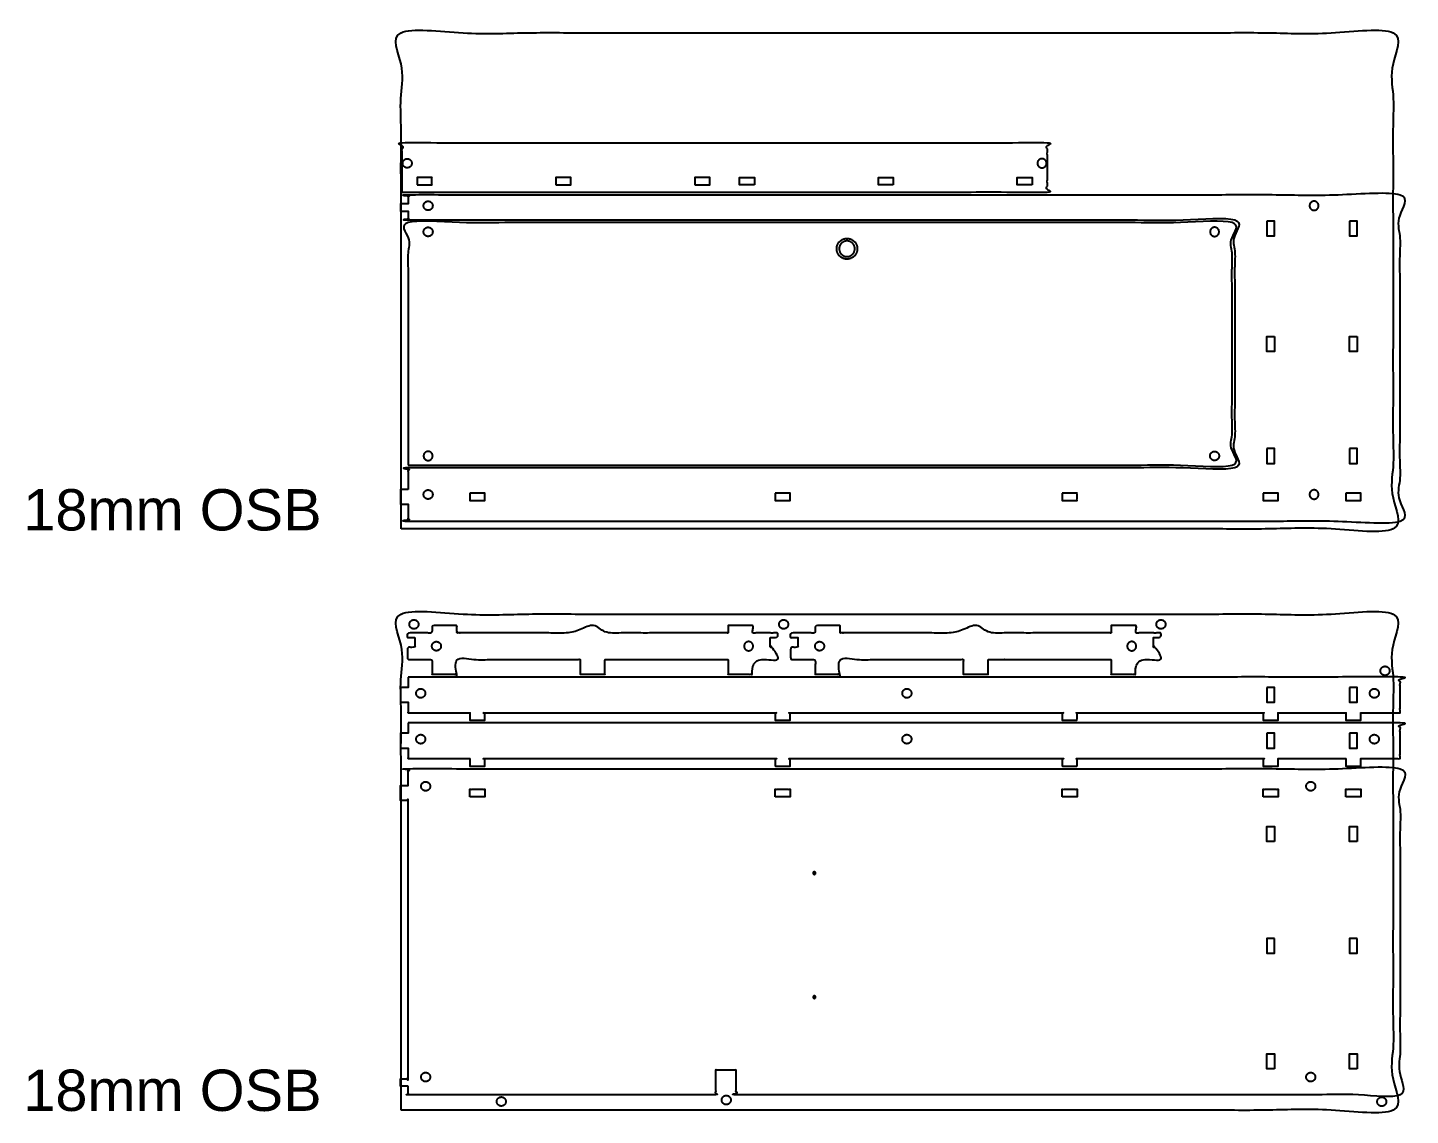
# Model space of a CAD drawing. Header units: millimetres. Extents: x 6487 to 10322, y -5927 to 6935.
# Drawn here: x 6893 to 10238, y -5927 to -3296 of the extents above; entities that cross this region are included whole.
import ezdxf

# ---------------------------------------------------------------- set-up
doc = ezdxf.new("R2010")
doc.units = ezdxf.units.MM
doc.header["$MEASUREMENT"] = 0
doc.layers.add('Make2D$Annotation', color=18, linetype='Continuous', true_color=0x000000)
doc.layers.add('Make2D$visible$lines', color=18, linetype='Continuous', true_color=0x000000)

msp = doc.modelspace()

# ---------------------------------------------------------------- linework, layer by layer
at = {"layer": 'Make2D$visible$lines'}
for points, knots in [([(7796.2, -4508.5), (8996.2, -4508.5), (10196.2, -4508.5), (10196.2, -3908.5), (10196.2, -3308.5), (8996.2, -3308.5), (7796.2, -3308.5), (7796.2, -3908.5), (7796.2, -4508.5)], [0, 0, 0, 2400, 2400, 3600, 3600, 6000, 6000, 7200, 7200, 7200]), ([(7799.1, -3694.4), (8579.1, -3694.4), (9359.1, -3694.4), (9359.1, -3634.4), (9359.1, -3574.4), (8579.1, -3574.4), (7799.1, -3574.4), (7799.1, -3634.4), (7799.1, -3694.4)], [120, 120, 120, 1680, 1680, 1800, 1800, 3360, 3360, 3480, 3480, 3480]), ([(7835.1, -3676.4), (7835.1, -3667.4), (7835.1, -3658.4), (7853.1, -3658.4), (7871.1, -3658.4), (7871.1, -3667.4), (7871.1, -3676.4), (7853.1, -3676.4), (7835.1, -3676.4)], [89.999995, 89.999995, 89.999995, 107.999991, 107.999991, 143.999991, 143.999991, 161.999986, 161.999986, 197.999986, 197.999986, 197.999986]), ([(8171.1, -3676.4), (8171.1, -3667.4), (8171.1, -3658.4), (8189.1, -3658.4), (8207.1, -3658.4), (8207.1, -3667.4), (8207.1, -3676.4), (8189.1, -3676.4), (8171.1, -3676.4)], [36, 36, 36, 54, 54, 90, 90, 108, 108, 144, 144, 144]), ([(8507.1, -3676.4), (8507.1, -3667.4), (8507.1, -3658.4), (8525.1, -3658.4), (8543.1, -3658.4), (8543.1, -3667.4), (8543.1, -3676.4), (8525.1, -3676.4), (8507.1, -3676.4)], [89.999998, 89.999998, 89.999998, 107.999993, 107.999993, 143.999993, 143.999993, 161.999991, 161.999991, 197.999991, 197.999991, 197.999991]), ([(8651.1, -3676.4), (8651.1, -3667.4), (8651.1, -3658.4), (8633.1, -3658.4), (8615.1, -3658.4), (8615.1, -3667.4), (8615.1, -3676.4), (8633.1, -3676.4), (8651.1, -3676.4)], [89.999998, 89.999998, 89.999998, 107.999993, 107.999993, 143.999993, 143.999993, 161.999991, 161.999991, 197.999991, 197.999991, 197.999991]), ([(8987.1, -3676.4), (8987.1, -3667.4), (8987.1, -3658.4), (8969.1, -3658.4), (8951.1, -3658.4), (8951.1, -3667.4), (8951.1, -3676.4), (8969.1, -3676.4), (8987.1, -3676.4)], [36, 36, 36, 54, 54, 90, 90, 108, 108, 144, 144, 144]), ([(9323.1, -3676.4), (9323.1, -3667.4), (9323.1, -3658.4), (9305.1, -3658.4), (9287.1, -3658.4), (9287.1, -3667.4), (9287.1, -3676.4), (9305.1, -3676.4), (9323.1, -3676.4)], [89.999995, 89.999995, 89.999995, 107.999991, 107.999991, 143.999991, 143.999991, 161.999986, 161.999986, 197.999986, 197.999986, 197.999986]), ([(7813.2, -4412.9), (7813.2, -4386.9), (7813.2, -4360.9), (8813.2, -4360.9), (9813.2, -4360.9), (9813.2, -4060.9), (9813.2, -3760.9), (8813.2, -3760.9), (7813.2, -3760.9), (7813.2, -3750.4), (7813.2, -3739.9), (7804.2, -3739.9), (7795.2, -3739.9), (7795.2, -3730.9), (7795.2, -3721.9), (7804.2, -3721.9), (7813.2, -3721.9), (7813.2, -3711.4), (7813.2, -3700.9), (9013.2, -3700.9), (10213.2, -3700.9), (10213.2, -4095.4), (10213.2, -4489.8), (9013.2, -4489.8), (7813.2, -4489.8), (7813.2, -4469.4), (7813.2, -4448.9), (7804.2, -4448.9), (7795.2, -4448.9), (7795.2, -4430.9), (7795.2, -4412.9), (7804.2, -4412.9), (7813.2, -4412.9)], [72, 72, 72, 123.983243, 123.983243, 2123.983243, 2123.983243, 2723.983243, 2723.983243, 4723.983243, 4723.983243, 4744.983243, 4744.983243, 4762.983243, 4762.983243, 4780.983243, 4780.983243, 4798.983243, 4798.983243, 4819.983243, 4819.983243, 7219.983243, 7219.983243, 8008.856213, 8008.856213, 10408.856213, 10408.856213, 10449.74594, 10449.74594, 10467.74594, 10467.74594, 10503.74594, 10503.74594, 10521.74594, 10521.74594, 10521.74594]), ([(7813.2, -4354.4), (7813.2, -4060.9), (7813.2, -3767.4), (8809.9, -3767.4), (9806.7, -3767.4), (9806.7, -4060.9), (9806.7, -4354.4), (8809.9, -4354.4), (7813.2, -4354.4)], [2580.5, 2580.5, 2580.5, 3167.5, 3167.5, 5161, 5161, 5748, 5748, 7741.5, 7741.5, 7741.5]), ([(9891.2, -3763.9), (9900.2, -3763.9), (9909.2, -3763.9), (9909.2, -3781.9), (9909.2, -3799.9), (9900.2, -3799.9), (9891.2, -3799.9), (9891.2, -3781.9), (9891.2, -3763.9)], [36, 36, 36, 54, 54, 90, 90, 108, 108, 144, 144, 144]), ([(10091.2, -3763.9), (10100.2, -3763.9), (10109.2, -3763.9), (10109.2, -3781.9), (10109.2, -3799.9), (10100.2, -3799.9), (10091.2, -3799.9), (10091.2, -3781.9), (10091.2, -3763.9)], [36, 36, 36, 54, 54, 90, 90, 108, 108, 144, 144, 144]), ([(9909.2, -4043.4), (9900.2, -4043.4), (9891.2, -4043.4), (9891.2, -4061.4), (9891.2, -4079.4), (9900.2, -4079.4), (9909.2, -4079.4), (9909.2, -4061.4), (9909.2, -4043.4)], [90, 90, 90, 108, 108, 144, 144, 162, 162, 198, 198, 198]), ([(10109.2, -4043.4), (10100.2, -4043.4), (10091.2, -4043.4), (10091.2, -4061.4), (10091.2, -4079.4), (10100.2, -4079.4), (10109.2, -4079.4), (10109.2, -4061.4), (10109.2, -4043.4)], [90, 90, 90, 108, 108, 144, 144, 162, 162, 198, 198, 198]), ([(9891.2, -4314), (9900.2, -4314), (9909.2, -4314), (9909.2, -4332), (9909.2, -4350), (9900.2, -4350), (9891.2, -4350), (9891.2, -4332), (9891.2, -4314)], [36, 36, 36, 54, 54, 90, 90, 108, 108, 144, 144, 144]), ([(10091.2, -4314), (10100.2, -4314), (10109.2, -4314), (10109.2, -4332), (10109.2, -4350), (10100.2, -4350), (10091.2, -4350), (10091.2, -4332), (10091.2, -4314)], [36, 36, 36, 54, 54, 90, 90, 108, 108, 144, 144, 144]), ([(7962.8, -4421.9), (7980.8, -4421.9), (7998.8, -4421.9), (7998.8, -4430.9), (7998.8, -4439.9), (7980.8, -4439.9), (7962.8, -4439.9), (7962.8, -4430.9), (7962.8, -4421.9)], [18, 18, 18, 54, 54, 72, 72, 108, 108, 126, 126, 126]), ([(8701.4, -4421.9), (8719.4, -4421.9), (8737.4, -4421.9), (8737.4, -4430.9), (8737.4, -4439.9), (8719.4, -4439.9), (8701.4, -4439.9), (8701.4, -4430.9), (8701.4, -4421.9)], [18, 18, 18, 54, 54, 72, 72, 108, 108, 126, 126, 126]), ([(9395.7, -4421.9), (9413.7, -4421.9), (9431.7, -4421.9), (9431.7, -4430.9), (9431.7, -4439.9), (9413.7, -4439.9), (9395.7, -4439.9), (9395.7, -4430.9), (9395.7, -4421.9)], [18, 18, 18, 54, 54, 72, 72, 108, 108, 126, 126, 126]), ([(9882.2, -4421.9), (9900.2, -4421.9), (9918.2, -4421.9), (9918.2, -4430.9), (9918.2, -4439.9), (9900.2, -4439.9), (9882.2, -4439.9), (9882.2, -4430.9), (9882.2, -4421.9)], [18, 18, 18, 54, 54, 72, 72, 108, 108, 126, 126, 126]), ([(10082.2, -4421.9), (10100.2, -4421.9), (10118.2, -4421.9), (10118.2, -4430.9), (10118.2, -4439.9), (10100.2, -4439.9), (10082.2, -4439.9), (10082.2, -4430.9), (10082.2, -4421.9)], [18, 18, 18, 54, 54, 72, 72, 108, 108, 126, 126, 126]), ([(7796.2, -5914.6), (8996.2, -5914.6), (10196.2, -5914.6), (10196.2, -5314.6), (10196.2, -4714.6), (8996.2, -4714.6), (7796.2, -4714.6), (7796.2, -5314.6), (7796.2, -5914.6)], [0, 0, 0, 2400, 2400, 3600, 3600, 6000, 6000, 7200, 7200, 7200]), ([(8229.6, -4860.3), (8229.6, -4842.3), (8229.6, -4824.3), (8080.6, -4824.3), (7931.6, -4824.3), (7931.6, -4842.3), (7931.6, -4860.3), (7930.9, -4860.3), (7930.3, -4860.3), (7915.9, -4860.3), (7901.6, -4860.3), (7887.2, -4860.3), (7872.8, -4860.3), (7872.2, -4860.3), (7871.6, -4860.3), (7871.6, -4842.3), (7871.6, -4824.3), (7850.6, -4824.3), (7829.6, -4824.3), (7820.6, -4824.3), (7811.6, -4824.3), (7811.6, -4809.8), (7811.6, -4795.3), (7820.6, -4795.3), (7829.6, -4795.3), (7829.6, -4783.3), (7829.6, -4771.3), (7820.6, -4771.3), (7811.6, -4771.3), (7811.6, -4765.8), (7811.6, -4760.3), (7841.6, -4760.3), (7871.6, -4760.3), (7871.6, -4751.3), (7871.6, -4742.3), (7901.6, -4742.3), (7931.6, -4742.3), (7931.6, -4751.3), (7931.6, -4760.3), (8080.6, -4760.3), (8229.6, -4760.3), (8229.6, -4751.3), (8229.6, -4742.3), (8259.6, -4742.3), (8289.6, -4742.3), (8289.6, -4751.3), (8289.6, -4760.3), (8438.6, -4760.3), (8587.6, -4760.3), (8587.6, -4751.3), (8587.6, -4742.3), (8617.6, -4742.3), (8647.6, -4742.3), (8647.6, -4751.3), (8647.6, -4760.3), (8677.6, -4760.3), (8707.6, -4760.3), (8707.6, -4765.8), (8707.6, -4771.3), (8698.6, -4771.3), (8689.6, -4771.3), (8689.6, -4783.3), (8689.6, -4795.3), (8698.6, -4795.3), (8707.6, -4795.3), (8707.6, -4809.8), (8707.6, -4824.3), (8698.6, -4824.3), (8689.6, -4824.3), (8668.6, -4824.3), (8647.6, -4824.3), (8647.6, -4842.3), (8647.6, -4860.3), (8647, -4860.3), (8646.3, -4860.3), (8632, -4860.3), (8617.6, -4860.3), (8603.2, -4860.3), (8588.8, -4860.3), (8588.2, -4860.3), (8587.6, -4860.3), (8587.6, -4842.3), (8587.6, -4824.3), (8438.6, -4824.3), (8289.6, -4824.3), (8289.6, -4842.3), (8289.6, -4860.3), (8288.9, -4860.3), (8288.3, -4860.3), (8274, -4860.3), (8259.6, -4860.3), (8245.2, -4860.3), (8230.8, -4860.3), (8230.2, -4860.3), (8229.6, -4860.3)], [2722.83752, 2722.83752, 2722.83752, 2758.83752, 2758.83752, 3056.83771, 3056.83771, 3092.83771, 3092.83771, 3110.83771, 3110.83771, 3610.837685, 3610.837685, 4110.837661, 4110.837661, 4128.83771, 4128.83771, 4164.83771, 4164.83771, 4213.674854, 4213.674854, 4231.674854, 4231.674854, 4260.675594, 4260.675594, 4278.675594, 4278.675594, 4302.674117, 4302.674117, 4320.674117, 4320.674117, 4331.674854, 4331.674854, 4391.674798, 4391.674798, 4409.674901, 4409.674901, 4469.674793, 4469.674793, 4487.674845, 4487.674845, 4785.675035, 4785.675035, 4803.675041, 4803.675041, 4863.674933, 4863.674933, 4881.674943, 4881.674943, 5179.675134, 5179.675134, 5197.675186, 5197.675186, 5257.675078, 5257.675078, 5275.675155, 5275.675155, 5335.675145, 5335.675145, 5346.675883, 5346.675883, 5364.675913, 5364.675913, 5388.674435, 5388.674435, 5406.674465, 5406.674465, 5435.675205, 5435.675205, 5453.675255, 5453.675255, 5502.512407, 5502.512407, 5538.512407, 5538.512407, 5556.512457, 5556.512457, 6056.512432, 6056.512432, 6556.512407, 6556.512407, 6574.512407, 6574.512407, 6610.512407, 6610.512407, 6908.512597, 6908.512597, 6944.512597, 6944.512597, 6962.512647, 6962.512647, 7462.512622, 7462.512622, 7962.512597, 7962.512597, 7980.512597, 7980.512597, 7980.512597]), ([(9156.5, -4860.3), (9156.5, -4842.3), (9156.5, -4824.3), (9007.5, -4824.3), (8858.5, -4824.3), (8858.5, -4842.3), (8858.5, -4860.3), (8857.9, -4860.3), (8857.3, -4860.3), (8842.9, -4860.3), (8828.5, -4860.3), (8814.1, -4860.3), (8799.7, -4860.3), (8799.1, -4860.3), (8798.5, -4860.3), (8798.5, -4842.3), (8798.5, -4824.3), (8777.5, -4824.3), (8756.5, -4824.3), (8747.5, -4824.3), (8738.5, -4824.3), (8738.5, -4809.8), (8738.5, -4795.3), (8747.5, -4795.3), (8756.5, -4795.3), (8756.5, -4783.3), (8756.5, -4771.3), (8747.5, -4771.3), (8738.5, -4771.3), (8738.5, -4765.8), (8738.5, -4760.3), (8768.5, -4760.3), (8798.5, -4760.3), (8798.5, -4751.3), (8798.5, -4742.3), (8828.5, -4742.3), (8858.5, -4742.3), (8858.5, -4751.3), (8858.5, -4760.3), (9007.5, -4760.3), (9156.5, -4760.3), (9156.5, -4751.3), (9156.5, -4742.3), (9186.5, -4742.3), (9216.5, -4742.3), (9216.5, -4751.3), (9216.5, -4760.3), (9365.5, -4760.3), (9514.5, -4760.3), (9514.5, -4751.3), (9514.5, -4742.3), (9544.5, -4742.3), (9574.5, -4742.3), (9574.5, -4751.3), (9574.5, -4760.3), (9604.5, -4760.3), (9634.5, -4760.3), (9634.5, -4765.8), (9634.5, -4771.3), (9625.5, -4771.3), (9616.5, -4771.3), (9616.5, -4783.3), (9616.5, -4795.3), (9625.5, -4795.3), (9634.5, -4795.3), (9634.5, -4809.8), (9634.5, -4824.3), (9625.5, -4824.3), (9616.5, -4824.3), (9595.5, -4824.3), (9574.5, -4824.3), (9574.5, -4842.3), (9574.5, -4860.3), (9573.9, -4860.3), (9573.3, -4860.3), (9558.9, -4860.3), (9544.5, -4860.3), (9530.1, -4860.3), (9515.7, -4860.3), (9515.1, -4860.3), (9514.5, -4860.3), (9514.5, -4842.3), (9514.5, -4824.3), (9365.5, -4824.3), (9216.5, -4824.3), (9216.5, -4842.3), (9216.5, -4860.3), (9215.9, -4860.3), (9215.3, -4860.3), (9200.9, -4860.3), (9186.5, -4860.3), (9172.1, -4860.3), (9157.7, -4860.3), (9157.1, -4860.3), (9156.5, -4860.3)], [2722.83752, 2722.83752, 2722.83752, 2758.83752, 2758.83752, 3056.83771, 3056.83771, 3092.83771, 3092.83771, 3110.83771, 3110.83771, 3610.837685, 3610.837685, 4110.837661, 4110.837661, 4128.83771, 4128.83771, 4164.83771, 4164.83771, 4213.674854, 4213.674854, 4231.674854, 4231.674854, 4260.675594, 4260.675594, 4278.675594, 4278.675594, 4302.674117, 4302.674117, 4320.674117, 4320.674117, 4331.674854, 4331.674854, 4391.674798, 4391.674798, 4409.674901, 4409.674901, 4469.674793, 4469.674793, 4487.674845, 4487.674845, 4785.675035, 4785.675035, 4803.675041, 4803.675041, 4863.674933, 4863.674933, 4881.674943, 4881.674943, 5179.675134, 5179.675134, 5197.675186, 5197.675186, 5257.675078, 5257.675078, 5275.675155, 5275.675155, 5335.675145, 5335.675145, 5346.675883, 5346.675883, 5364.675913, 5364.675913, 5388.674435, 5388.674435, 5406.674465, 5406.674465, 5435.675205, 5435.675205, 5453.675255, 5453.675255, 5502.512407, 5502.512407, 5538.512407, 5538.512407, 5556.512457, 5556.512457, 6056.512432, 6056.512432, 6556.512407, 6556.512407, 6574.512407, 6574.512407, 6610.512407, 6610.512407, 6908.512597, 6908.512597, 6944.512597, 6944.512597, 6962.512647, 6962.512647, 7462.512622, 7462.512622, 7962.512597, 7962.512597, 7980.512597, 7980.512597, 7980.512597]), ([(7813.2, -4866.8), (9013.2, -4866.8), (10213.2, -4866.8), (10213.2, -4910), (10213.2, -4953.2), (10165.7, -4953.2), (10118.2, -4953.2), (10118.2, -4962.2), (10118.2, -4971.2), (10100.2, -4971.2), (10082.2, -4971.2), (10082.2, -4962.2), (10082.2, -4953.2), (10000.2, -4953.2), (9918.2, -4953.2), (9918.2, -4962.2), (9918.2, -4971.2), (9900.2, -4971.2), (9882.2, -4971.2), (9882.2, -4962.2), (9882.2, -4953.2), (9656.9, -4953.2), (9431.7, -4953.2), (9431.7, -4962.2), (9431.7, -4971.2), (9413.7, -4971.2), (9395.7, -4971.2), (9395.7, -4962.2), (9395.7, -4953.2), (9066.6, -4953.2), (8737.4, -4953.2), (8737.4, -4962.2), (8737.4, -4971.2), (8719.4, -4971.2), (8701.4, -4971.2), (8701.4, -4962.2), (8701.4, -4953.2), (8350.1, -4953.2), (7998.8, -4953.2), (7998.8, -4962.2), (7998.8, -4971.2), (7980.8, -4971.2), (7962.8, -4971.2), (7962.8, -4962.2), (7962.8, -4953.2), (7888, -4953.2), (7813.2, -4953.2), (7813.2, -4940.6), (7813.2, -4928), (7804.2, -4928), (7795.2, -4928), (7795.2, -4910), (7795.2, -4892), (7804.2, -4892), (7813.2, -4892), (7813.2, -4879.4), (7813.2, -4866.8)], [2353.411543, 2353.411543, 2353.411543, 4753.411543, 4753.411543, 4839.823085, 4839.823085, 4934.823085, 4934.823085, 4952.823085, 4952.823085, 4988.823085, 4988.823085, 5006.823085, 5006.823085, 5170.823085, 5170.823085, 5188.823085, 5188.823085, 5224.823085, 5224.823085, 5242.823085, 5242.823085, 5693.27145, 5693.27145, 5711.27145, 5711.27145, 5747.27145, 5747.27145, 5765.27145, 5765.27145, 6423.548131, 6423.548131, 6441.548131, 6441.548131, 6477.548131, 6477.548131, 6495.548131, 6495.548131, 7198.20927, 7198.20927, 7216.20927, 7216.20927, 7252.20927, 7252.20927, 7270.20927, 7270.20927, 7419.823085, 7419.823085, 7445.028857, 7445.028857, 7463.028857, 7463.028857, 7499.028857, 7499.028857, 7517.028857, 7517.028857, 7542.234628, 7542.234628, 7542.234628]), ([(9891.2, -4892), (9900.2, -4892), (9909.2, -4892), (9909.2, -4910), (9909.2, -4928), (9900.2, -4928), (9891.2, -4928), (9891.2, -4910), (9891.2, -4892)], [36, 36, 36, 54, 54, 90, 90, 108, 108, 144, 144, 144]), ([(10091.2, -4892), (10100.2, -4892), (10109.2, -4892), (10109.2, -4910), (10109.2, -4928), (10100.2, -4928), (10091.2, -4928), (10091.2, -4910), (10091.2, -4892)], [36, 36, 36, 54, 54, 90, 90, 108, 108, 144, 144, 144]), ([(7813.2, -4977.7), (9013.2, -4977.7), (10213.2, -4977.7), (10213.2, -5020.9), (10213.2, -5064.1), (10165.7, -5064.1), (10118.2, -5064.1), (10118.2, -5073.1), (10118.2, -5082.1), (10100.2, -5082.1), (10082.2, -5082.1), (10082.2, -5073.1), (10082.2, -5064.1), (10000.2, -5064.1), (9918.2, -5064.1), (9918.2, -5073.1), (9918.2, -5082.1), (9900.2, -5082.1), (9882.2, -5082.1), (9882.2, -5073.1), (9882.2, -5064.1), (9656.9, -5064.1), (9431.7, -5064.1), (9431.7, -5073.1), (9431.7, -5082.1), (9413.7, -5082.1), (9395.7, -5082.1), (9395.7, -5073.1), (9395.7, -5064.1), (9066.6, -5064.1), (8737.4, -5064.1), (8737.4, -5073.1), (8737.4, -5082.1), (8719.4, -5082.1), (8701.4, -5082.1), (8701.4, -5073.1), (8701.4, -5064.1), (8350.1, -5064.1), (7998.8, -5064.1), (7998.8, -5073.1), (7998.8, -5082.1), (7980.8, -5082.1), (7962.8, -5082.1), (7962.8, -5073.1), (7962.8, -5064.1), (7888, -5064.1), (7813.2, -5064.1), (7813.2, -5051.5), (7813.2, -5038.9), (7804.2, -5038.9), (7795.2, -5038.9), (7795.2, -5020.9), (7795.2, -5002.9), (7804.2, -5002.9), (7813.2, -5002.9), (7813.2, -4990.3), (7813.2, -4977.7)], [2353.411543, 2353.411543, 2353.411543, 4753.411543, 4753.411543, 4839.823085, 4839.823085, 4934.823085, 4934.823085, 4952.823085, 4952.823085, 4988.823085, 4988.823085, 5006.823085, 5006.823085, 5170.823085, 5170.823085, 5188.823085, 5188.823085, 5224.823085, 5224.823085, 5242.823085, 5242.823085, 5693.27145, 5693.27145, 5711.27145, 5711.27145, 5747.27145, 5747.27145, 5765.27145, 5765.27145, 6423.548131, 6423.548131, 6441.548131, 6441.548131, 6477.548131, 6477.548131, 6495.548131, 6495.548131, 7198.20927, 7198.20927, 7216.20927, 7216.20927, 7252.20927, 7252.20927, 7270.20927, 7270.20927, 7419.823085, 7419.823085, 7445.028857, 7445.028857, 7463.028857, 7463.028857, 7499.028857, 7499.028857, 7517.028857, 7517.028857, 7542.234628, 7542.234628, 7542.234628]), ([(9891.2, -5002.9), (9900.2, -5002.9), (9909.2, -5002.9), (9909.2, -5020.9), (9909.2, -5038.9), (9900.2, -5038.9), (9891.2, -5038.9), (9891.2, -5020.9), (9891.2, -5002.9)], [36, 36, 36, 54, 54, 90, 90, 108, 108, 144, 144, 144]), ([(10091.2, -5002.9), (10100.2, -5002.9), (10109.2, -5002.9), (10109.2, -5020.9), (10109.2, -5038.9), (10100.2, -5038.9), (10091.2, -5038.9), (10091.2, -5020.9), (10091.2, -5002.9)], [36, 36, 36, 54, 54, 90, 90, 108, 108, 144, 144, 144]), ([(7813.2, -5856.5), (7813.2, -5867), (7813.2, -5877.5), (8185.2, -5877.5), (8557.2, -5877.5), (8557.2, -5847.5), (8557.2, -5817.5), (8582.2, -5817.5), (8607.2, -5817.5), (8607.2, -5847.5), (8607.2, -5877.5), (9410.2, -5877.5), (10213.2, -5877.5), (10213.2, -5483.1), (10213.2, -5088.6), (9013.2, -5088.6), (7813.2, -5088.6), (7813.2, -5109.1), (7813.2, -5129.5), (7804.2, -5129.5), (7795.2, -5129.5), (7795.2, -5147.5), (7795.2, -5165.5), (7804.2, -5165.5), (7813.2, -5165.5), (7813.2, -5502), (7813.2, -5838.5), (7804.2, -5838.5), (7795.2, -5838.5), (7795.2, -5847.5), (7795.2, -5856.5), (7804.2, -5856.5), (7813.2, -5856.5)], [5634.74594, 5634.74594, 5634.74594, 5655.74594, 5655.74594, 6399.74594, 6399.74594, 6459.74594, 6459.74594, 6509.74594, 6509.74594, 6569.74594, 6569.74594, 8175.74594, 8175.74594, 8964.61891, 8964.61891, 11364.61891, 11364.61891, 11405.508637, 11405.508637, 11423.508637, 11423.508637, 11459.508637, 11459.508637, 11477.508637, 11477.508637, 12150.49188, 12150.49188, 12168.49188, 12168.49188, 12186.49188, 12186.49188, 12204.49188, 12204.49188, 12204.49188]), ([(7962.8, -5156.5), (7980.8, -5156.5), (7998.8, -5156.5), (7998.8, -5147.5), (7998.8, -5138.5), (7980.8, -5138.5), (7962.8, -5138.5), (7962.8, -5147.5), (7962.8, -5156.5)], [18, 18, 18, 54, 54, 72, 72, 108, 108, 126, 126, 126]), ([(8701.4, -5156.5), (8719.4, -5156.5), (8737.4, -5156.5), (8737.4, -5147.5), (8737.4, -5138.5), (8719.4, -5138.5), (8701.4, -5138.5), (8701.4, -5147.5), (8701.4, -5156.5)], [18, 18, 18, 54, 54, 72, 72, 108, 108, 126, 126, 126]), ([(9395.7, -5156.5), (9413.7, -5156.5), (9431.7, -5156.5), (9431.7, -5147.5), (9431.7, -5138.5), (9413.7, -5138.5), (9395.7, -5138.5), (9395.7, -5147.5), (9395.7, -5156.5)], [18, 18, 18, 54, 54, 72, 72, 108, 108, 126, 126, 126]), ([(9882.2, -5156.5), (9900.2, -5156.5), (9918.2, -5156.5), (9918.2, -5147.5), (9918.2, -5138.5), (9900.2, -5138.5), (9882.2, -5138.5), (9882.2, -5147.5), (9882.2, -5156.5)], [18, 18, 18, 54, 54, 72, 72, 108, 108, 126, 126, 126]), ([(10082.2, -5156.5), (10100.2, -5156.5), (10118.2, -5156.5), (10118.2, -5147.5), (10118.2, -5138.5), (10100.2, -5138.5), (10082.2, -5138.5), (10082.2, -5147.5), (10082.2, -5156.5)], [18, 18, 18, 54, 54, 72, 72, 108, 108, 126, 126, 126]), ([(9909.2, -5264.4), (9909.2, -5246.4), (9909.2, -5228.4), (9900.2, -5228.4), (9891.2, -5228.4), (9891.2, -5246.4), (9891.2, -5264.4), (9900.2, -5264.4), (9909.2, -5264.4)], [72, 72, 72, 108, 108, 126, 126, 162, 162, 180, 180, 180]), ([(10109.2, -5264.4), (10109.2, -5246.4), (10109.2, -5228.4), (10100.2, -5228.4), (10091.2, -5228.4), (10091.2, -5246.4), (10091.2, -5264.4), (10100.2, -5264.4), (10109.2, -5264.4)], [72, 72, 72, 108, 108, 126, 126, 162, 162, 180, 180, 180]), ([(9909.2, -5499), (9909.2, -5517), (9909.2, -5535), (9900.2, -5535), (9891.2, -5535), (9891.2, -5517), (9891.2, -5499), (9900.2, -5499), (9909.2, -5499)], [18, 18, 18, 54, 54, 72, 72, 108, 108, 126, 126, 126]), ([(10109.2, -5499), (10109.2, -5517), (10109.2, -5535), (10100.2, -5535), (10091.2, -5535), (10091.2, -5517), (10091.2, -5499), (10100.2, -5499), (10109.2, -5499)], [18, 18, 18, 54, 54, 72, 72, 108, 108, 126, 126, 126]), ([(9909.2, -5814.6), (9909.2, -5796.6), (9909.2, -5778.6), (9900.2, -5778.6), (9891.2, -5778.6), (9891.2, -5796.6), (9891.2, -5814.6), (9900.2, -5814.6), (9909.2, -5814.6)], [72, 72, 72, 108, 108, 126, 126, 162, 162, 180, 180, 180]), ([(10109.2, -5814.6), (10109.2, -5796.6), (10109.2, -5778.6), (10100.2, -5778.6), (10091.2, -5778.6), (10091.2, -5796.6), (10091.2, -5814.6), (10100.2, -5814.6), (10109.2, -5814.6)], [72, 72, 72, 108, 108, 126, 126, 162, 162, 180, 180, 180])]:
    msp.add_open_spline(points, degree=2, knots=knots, dxfattribs=at)
for points, weights, knots in [([(7822.2, -3624.1), (7822.2, -3613.1), (7811.2, -3613.1), (7800.2, -3613.1), (7800.2, -3624.1), (7800.2, -3635.1), (7811.2, -3635.1), (7822.2, -3635.1), (7822.2, -3624.1)], [1, 0.707106781187, 1, 0.707106781187, 1, 0.707106781187, 1, 0.707106781187, 1], [0, 0, 0, 17.27876, 17.27876, 34.557519, 34.557519, 51.836279, 51.836279, 69.115038, 69.115038, 69.115038]), ([(9335.9, -3624.1), (9335.9, -3613.1), (9346.9, -3613.1), (9357.9, -3613.1), (9357.9, -3624.1), (9357.9, -3635.1), (9346.9, -3635.1), (9335.9, -3635.1), (9335.9, -3624.1)], [1, 0.707106781187, 1, 0.707106781187, 1, 0.707106781187, 1, 0.707106781187, 1], [0, 0, 0, 17.27876, 17.27876, 34.557519, 34.557519, 51.836279, 51.836279, 69.115038, 69.115038, 69.115038]), ([(7872.8, -3726.8), (7872.8, -3715.8), (7861.8, -3715.8), (7850.8, -3715.8), (7850.8, -3726.8), (7850.8, -3737.8), (7861.8, -3737.8), (7872.8, -3737.8), (7872.8, -3726.8)], [1, 0.707106781187, 1, 0.707106781187, 1, 0.707106781187, 1, 0.707106781187, 1], [0, 0, 0, 17.27876, 17.27876, 34.557519, 34.557519, 51.836279, 51.836279, 69.115038, 69.115038, 69.115038]), ([(9994.2, -3726.8), (9994.2, -3715.8), (10005.2, -3715.8), (10016.2, -3715.8), (10016.2, -3726.8), (10016.2, -3737.8), (10005.2, -3737.8), (9994.2, -3737.8), (9994.2, -3726.8)], [1, 0.707106781187, 1, 0.707106781187, 1, 0.707106781187, 1, 0.707106781187, 1], [0, 0, 0, 17.27876, 17.27876, 34.557519, 34.557519, 51.836279, 51.836279, 69.115038, 69.115038, 69.115038]), ([(7872.8, -3789.9), (7872.8, -3778.9), (7861.8, -3778.9), (7850.8, -3778.9), (7850.8, -3789.9), (7850.8, -3800.9), (7861.8, -3800.9), (7872.8, -3800.9), (7872.8, -3789.9)], [1, 0.707106781187, 1, 0.707106781187, 1, 0.707106781187, 1, 0.707106781187, 1], [0, 0, 0, 17.27876, 17.27876, 34.557519, 34.557519, 51.836279, 51.836279, 69.115038, 69.115038, 69.115038]), ([(9753.5, -3789.9), (9753.5, -3778.9), (9764.5, -3778.9), (9775.5, -3778.9), (9775.5, -3789.9), (9775.5, -3800.9), (9764.5, -3800.9), (9753.5, -3800.9), (9753.5, -3789.9)], [1, 0.707106781187, 1, 0.707106781187, 1, 0.707106781187, 1, 0.707106781187, 1], [0, 0, 0, 17.27876, 17.27876, 34.557519, 34.557519, 51.836279, 51.836279, 69.115038, 69.115038, 69.115038]), ([(8875.2, -3855.9), (8900.2, -3855.9), (8900.2, -3830.9), (8900.2, -3805.9), (8875.2, -3805.9), (8850.2, -3805.9), (8850.2, -3830.9), (8850.2, -3855.9), (8875.2, -3855.9)], [1, 0.707106781187, 1, 0.707106781187, 1, 0.707106781186, 1, 0.707106781186, 1], [0, 0, 0, 39.269908, 39.269908, 78.539816, 78.539816, 117.809725, 117.809725, 157.079633, 157.079633, 157.079633]), ([(8875.2, -3812), (8894.1, -3812), (8894.1, -3830.9), (8894.1, -3849.8), (8875.2, -3849.8), (8856.3, -3849.8), (8856.3, -3830.9), (8856.3, -3812), (8875.2, -3812)], [1, 0.707106781187, 1, 0.707106781187, 1, 0.707106781187, 1, 0.707106781186, 1], [0, 0, 0, 29.677087, 29.677087, 59.354175, 59.354175, 89.031262, 89.031262, 118.70835, 118.70835, 118.70835]), ([(7872.8, -4332), (7872.8, -4343), (7861.8, -4343), (7850.8, -4343), (7850.8, -4332), (7850.8, -4321), (7861.8, -4321), (7872.8, -4321), (7872.8, -4332)], [1, 0.707106781187, 1, 0.707106781187, 1, 0.707106781187, 1, 0.707106781187, 1], [0, 0, 0, 17.27876, 17.27876, 34.557519, 34.557519, 51.836279, 51.836279, 69.115038, 69.115038, 69.115038]), ([(9753.5, -4332), (9753.5, -4343), (9764.5, -4343), (9775.5, -4343), (9775.5, -4332), (9775.5, -4321), (9764.5, -4321), (9753.5, -4321), (9753.5, -4332)], [1, 0.707106781187, 1, 0.707106781187, 1, 0.707106781187, 1, 0.707106781187, 1], [0, 0, 0, 17.27876, 17.27876, 34.557519, 34.557519, 51.836279, 51.836279, 69.115038, 69.115038, 69.115038]), ([(7872.8, -4425.3), (7872.8, -4414.3), (7861.8, -4414.3), (7850.8, -4414.3), (7850.8, -4425.3), (7850.8, -4436.3), (7861.8, -4436.3), (7872.8, -4436.3), (7872.8, -4425.3)], [1, 0.707106781187, 1, 0.707106781187, 1, 0.707106781187, 1, 0.707106781187, 1], [0, 0, 0, 17.27876, 17.27876, 34.557519, 34.557519, 51.836279, 51.836279, 69.115038, 69.115038, 69.115038]), ([(9994.2, -4425.3), (9994.2, -4414.3), (10005.2, -4414.3), (10016.2, -4414.3), (10016.2, -4425.3), (10016.2, -4436.3), (10005.2, -4436.3), (9994.2, -4436.3), (9994.2, -4425.3)], [1, 0.707106781187, 1, 0.707106781187, 1, 0.707106781187, 1, 0.707106781187, 1], [0, 0, 0, 17.27876, 17.27876, 34.557519, 34.557519, 51.836279, 51.836279, 69.115038, 69.115038, 69.115038]), ([(7838.4, -4739.4), (7838.4, -4728.4), (7827.4, -4728.4), (7816.4, -4728.4), (7816.4, -4739.4), (7816.4, -4750.4), (7827.4, -4750.4), (7838.4, -4750.4), (7838.4, -4739.4)], [1, 0.707106781187, 1, 0.707106781187, 1, 0.707106781187, 1, 0.707106781187, 1], [0, 0, 0, 17.27876, 17.27876, 34.557519, 34.557519, 51.836279, 51.836279, 69.115038, 69.115038, 69.115038]), ([(8733, -4739.4), (8733, -4728.4), (8722, -4728.4), (8711, -4728.4), (8711, -4739.4), (8711, -4750.4), (8722, -4750.4), (8733, -4750.4), (8733, -4739.4)], [1, 0.707106781187, 1, 0.707106781187, 1, 0.707106781187, 1, 0.707106781187, 1], [0, 0, 0, 17.27876, 17.27876, 34.557519, 34.557519, 51.836279, 51.836279, 69.115038, 69.115038, 69.115038]), ([(9645.8, -4739.4), (9645.8, -4728.4), (9634.8, -4728.4), (9623.8, -4728.4), (9623.8, -4739.4), (9623.8, -4750.4), (9634.8, -4750.4), (9645.8, -4750.4), (9645.8, -4739.4)], [1, 0.707106781187, 1, 0.707106781187, 1, 0.707106781187, 1, 0.707106781187, 1], [0, 0, 0, 17.27876, 17.27876, 34.557519, 34.557519, 51.836279, 51.836279, 69.115038, 69.115038, 69.115038]), ([(7892.9, -4792.2), (7892.9, -4781.2), (7881.9, -4781.2), (7870.9, -4781.2), (7870.9, -4792.2), (7870.9, -4803.2), (7881.9, -4803.2), (7892.9, -4803.2), (7892.9, -4792.2)], [1, 0.707106781187, 1, 0.707106781187, 1, 0.707106781187, 1, 0.707106781187, 1], [0, 0, 0, 17.27876, 17.27876, 34.557519, 34.557519, 51.836279, 51.836279, 69.115038, 69.115038, 69.115038]), ([(8626.2, -4792.2), (8626.2, -4781.2), (8637.2, -4781.2), (8648.2, -4781.2), (8648.2, -4792.2), (8648.2, -4803.2), (8637.2, -4803.2), (8626.2, -4803.2), (8626.2, -4792.2)], [1, 0.707106781187, 1, 0.707106781187, 1, 0.707106781187, 1, 0.707106781187, 1], [0, 0, 0, 17.27876, 17.27876, 34.557519, 34.557519, 51.836279, 51.836279, 69.115038, 69.115038, 69.115038]), ([(8819.9, -4792.2), (8819.9, -4781.2), (8808.9, -4781.2), (8797.9, -4781.2), (8797.9, -4792.2), (8797.9, -4803.2), (8808.9, -4803.2), (8819.9, -4803.2), (8819.9, -4792.2)], [1, 0.707106781187, 1, 0.707106781187, 1, 0.707106781187, 1, 0.707106781187, 1], [0, 0, 0, 17.27876, 17.27876, 34.557519, 34.557519, 51.836279, 51.836279, 69.115038, 69.115038, 69.115038]), ([(9553.1, -4792.2), (9553.1, -4781.2), (9564.1, -4781.2), (9575.1, -4781.2), (9575.1, -4792.2), (9575.1, -4803.2), (9564.1, -4803.2), (9553.1, -4803.2), (9553.1, -4792.2)], [1, 0.707106781187, 1, 0.707106781187, 1, 0.707106781187, 1, 0.707106781187, 1], [0, 0, 0, 17.27876, 17.27876, 34.557519, 34.557519, 51.836279, 51.836279, 69.115038, 69.115038, 69.115038]), ([(10187.9, -4851.9), (10187.9, -4840.9), (10176.9, -4840.9), (10165.9, -4840.9), (10165.9, -4851.9), (10165.9, -4862.9), (10176.9, -4862.9), (10187.9, -4862.9), (10187.9, -4851.9)], [1, 0.707106781187, 1, 0.707106781187, 1, 0.707106781187, 1, 0.707106781187, 1], [0, 0, 0, 17.27876, 17.27876, 34.557519, 34.557519, 51.836279, 51.836279, 69.115038, 69.115038, 69.115038]), ([(7854.9, -4906.2), (7854.9, -4895.2), (7843.9, -4895.2), (7832.9, -4895.2), (7832.9, -4906.2), (7832.9, -4917.2), (7843.9, -4917.2), (7854.9, -4917.2), (7854.9, -4906.2)], [1, 0.707106781187, 1, 0.707106781187, 1, 0.707106781187, 1, 0.707106781187, 1], [0, 0, 0, 17.27876, 17.27876, 34.557519, 34.557519, 51.836279, 51.836279, 69.115038, 69.115038, 69.115038]), ([(9031.1, -4906.2), (9031.1, -4895.2), (9020.1, -4895.2), (9009.1, -4895.2), (9009.1, -4906.2), (9009.1, -4917.2), (9020.1, -4917.2), (9031.1, -4917.2), (9031.1, -4906.2)], [1, 0.707106781187, 1, 0.707106781187, 1, 0.707106781187, 1, 0.707106781187, 1], [0, 0, 0, 17.27876, 17.27876, 34.557519, 34.557519, 51.836279, 51.836279, 69.115038, 69.115038, 69.115038]), ([(10162, -4906.2), (10162, -4895.2), (10151, -4895.2), (10140, -4895.2), (10140, -4906.2), (10140, -4917.2), (10151, -4917.2), (10162, -4917.2), (10162, -4906.2)], [1, 0.707106781187, 1, 0.707106781187, 1, 0.707106781187, 1, 0.707106781187, 1], [0, 0, 0, 17.27876, 17.27876, 34.557519, 34.557519, 51.836279, 51.836279, 69.115038, 69.115038, 69.115038]), ([(7854.9, -5017.1), (7854.9, -5006.1), (7843.9, -5006.1), (7832.9, -5006.1), (7832.9, -5017.1), (7832.9, -5028.1), (7843.9, -5028.1), (7854.9, -5028.1), (7854.9, -5017.1)], [1, 0.707106781187, 1, 0.707106781187, 1, 0.707106781187, 1, 0.707106781187, 1], [0, 0, 0, 17.27876, 17.27876, 34.557519, 34.557519, 51.836279, 51.836279, 69.115038, 69.115038, 69.115038]), ([(9031.1, -5017.1), (9031.1, -5006.1), (9020.1, -5006.1), (9009.1, -5006.1), (9009.1, -5017.1), (9009.1, -5028.1), (9020.1, -5028.1), (9031.1, -5028.1), (9031.1, -5017.1)], [1, 0.707106781187, 1, 0.707106781187, 1, 0.707106781187, 1, 0.707106781187, 1], [0, 0, 0, 17.27876, 17.27876, 34.557519, 34.557519, 51.836279, 51.836279, 69.115038, 69.115038, 69.115038]), ([(10162, -5017.1), (10162, -5006.1), (10151, -5006.1), (10140, -5006.1), (10140, -5017.1), (10140, -5028.1), (10151, -5028.1), (10162, -5028.1), (10162, -5017.1)], [1, 0.707106781187, 1, 0.707106781187, 1, 0.707106781187, 1, 0.707106781187, 1], [0, 0, 0, 17.27876, 17.27876, 34.557519, 34.557519, 51.836279, 51.836279, 69.115038, 69.115038, 69.115038]), ([(7866.8, -5131.1), (7866.8, -5120.1), (7855.8, -5120.1), (7844.8, -5120.1), (7844.8, -5131.1), (7844.8, -5142.1), (7855.8, -5142.1), (7866.8, -5142.1), (7866.8, -5131.1)], [1, 0.707106781187, 1, 0.707106781187, 1, 0.707106781187, 1, 0.707106781187, 1], [0, 0, 0, 17.27876, 17.27876, 34.557519, 34.557519, 51.836279, 51.836279, 69.115038, 69.115038, 69.115038]), ([(10008.2, -5131.1), (10008.2, -5120.1), (9997.2, -5120.1), (9986.2, -5120.1), (9986.2, -5131.1), (9986.2, -5142.1), (9997.2, -5142.1), (10008.2, -5142.1), (10008.2, -5131.1)], [1, 0.707106781187, 1, 0.707106781187, 1, 0.707106781187, 1, 0.707106781187, 1], [0, 0, 0, 17.27876, 17.27876, 34.557519, 34.557519, 51.836279, 51.836279, 69.115038, 69.115038, 69.115038]), ([(8796.2, -5338), (8799.3, -5338), (8799.3, -5341.1), (8799.3, -5344.2), (8796.2, -5344.2), (8793.1, -5344.2), (8793.1, -5341.1), (8793.1, -5338), (8796.2, -5338)], [1, 0.707106781186, 1, 0.707106781186, 1, 0.707106781188, 1, 0.707106781186, 1], [0, 0, 0, 4.869469, 4.869469, 9.738937, 9.738937, 14.608406, 14.608406, 19.477874, 19.477874, 19.477874]), ([(8796.2, -5644.2), (8793.1, -5644.2), (8793.1, -5641.1), (8793.1, -5638), (8796.2, -5638), (8799.3, -5638), (8799.3, -5641.1), (8799.3, -5644.2), (8796.2, -5644.2)], [1, 0.707106900397, 1, 0.707106781185, 1, 0.707106781186, 1, 0.707106900397, 1], [0, 0, 0, 4.869468, 4.869468, 9.738937, 9.738937, 14.608406, 14.608406, 19.477874, 19.477874, 19.477874]), ([(7866.8, -5834.5), (7866.8, -5823.5), (7855.8, -5823.5), (7844.8, -5823.5), (7844.8, -5834.5), (7844.8, -5845.5), (7855.8, -5845.5), (7866.8, -5845.5), (7866.8, -5834.5)], [1, 0.707106781187, 1, 0.707106781187, 1, 0.707106781187, 1, 0.707106781187, 1], [0, 0, 0, 17.27876, 17.27876, 34.557519, 34.557519, 51.836279, 51.836279, 69.115038, 69.115038, 69.115038]), ([(10008.2, -5834.5), (10008.2, -5823.5), (9997.2, -5823.5), (9986.2, -5823.5), (9986.2, -5834.5), (9986.2, -5845.5), (9997.2, -5845.5), (10008.2, -5845.5), (10008.2, -5834.5)], [1, 0.707106781187, 1, 0.707106781187, 1, 0.707106781187, 1, 0.707106781187, 1], [0, 0, 0, 17.27876, 17.27876, 34.557519, 34.557519, 51.836279, 51.836279, 69.115038, 69.115038, 69.115038]), ([(8049.8, -5893.7), (8049.8, -5882.7), (8038.8, -5882.7), (8027.8, -5882.7), (8027.8, -5893.7), (8027.8, -5904.7), (8038.8, -5904.7), (8049.8, -5904.7), (8049.8, -5893.7)], [1, 0.707106781187, 1, 0.707106781187, 1, 0.707106781187, 1, 0.707106781187, 1], [0, 0, 0, 17.27876, 17.27876, 34.557519, 34.557519, 51.836279, 51.836279, 69.115038, 69.115038, 69.115038]), ([(8594.1, -5890.1), (8594.1, -5879.1), (8583.1, -5879.1), (8572.1, -5879.1), (8572.1, -5890.1), (8572.1, -5901.1), (8583.1, -5901.1), (8594.1, -5901.1), (8594.1, -5890.1)], [1, 0.707106781187, 1, 0.707106781187, 1, 0.707106781187, 1, 0.707106781187, 1], [0, 0, 0, 17.27876, 17.27876, 34.557519, 34.557519, 51.836279, 51.836279, 69.115038, 69.115038, 69.115038]), ([(10180, -5894.1), (10180, -5883.1), (10169, -5883.1), (10158, -5883.1), (10158, -5894.1), (10158, -5905.1), (10169, -5905.1), (10180, -5905.1), (10180, -5894.1)], [1, 0.707106781187, 1, 0.707106781187, 1, 0.707106781187, 1, 0.707106781187, 1], [0, 0, 0, 17.27876, 17.27876, 34.557519, 34.557519, 51.836279, 51.836279, 69.115038, 69.115038, 69.115038])]:
    msp.add_rational_spline(points, weights, degree=2, knots=knots, dxfattribs=at)

# ---------------------------------------------------------------- texts
at = {"layer": 'Make2D$Annotation', "char_height": 100, "width": 795.181, "attachment_point": 7, "line_spacing_factor": 0.963855}
for insert in [(6882.2, -4513.7), (6882.2, -5917.9)]:
    msp.add_mtext('\\fArial;18mm OSB', dxfattribs=dict(at, insert=insert))

doc.saveas('drawing.dxf')
